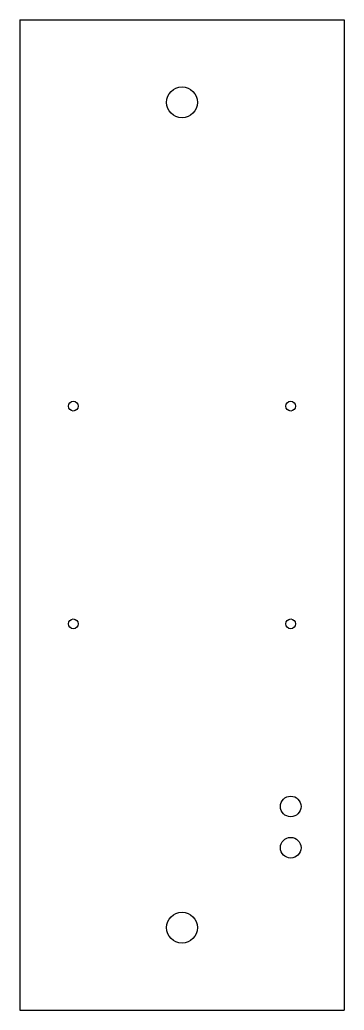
# Model space of a CAD drawing. Extents: x -25 to 25, y -76 to 76.
import ezdxf

# ---------------------------------------------------------------- set-up
doc = ezdxf.new("R2010")
doc.units = 0
doc.header["$MEASUREMENT"] = 0
doc.layers.add('MODELSKETCH_VISIBLE', color=7, linetype='CONTINUOUS')

msp = doc.modelspace()

# ---------------------------------------------------------------- linework, layer by layer
at = {"layer": 'MODELSKETCH_VISIBLE'}
for p, q in [((-25, 76.2), (25, 76.2)), ((-25, 76.2), (-25, -76.2)), ((25, 76.2), (25, -76.2)), ((-25, -76.2), (25, -76.2))]:
    msp.add_line(p, q, dxfattribs=at)
for centre, radius in [((0, 63.5), 2.38), ((-16.75, 16.75), 0.75), ((16.75, 16.75), 0.75), ((-16.75, -16.75), 0.75), ((16.75, -16.75), 0.75), ((16.75, -44.85), 1.59), ((16.75, -51.2), 1.59), ((0, -63.5), 2.38)]:
    msp.add_circle(centre, radius, dxfattribs=at)

doc.saveas('drawing.dxf')
